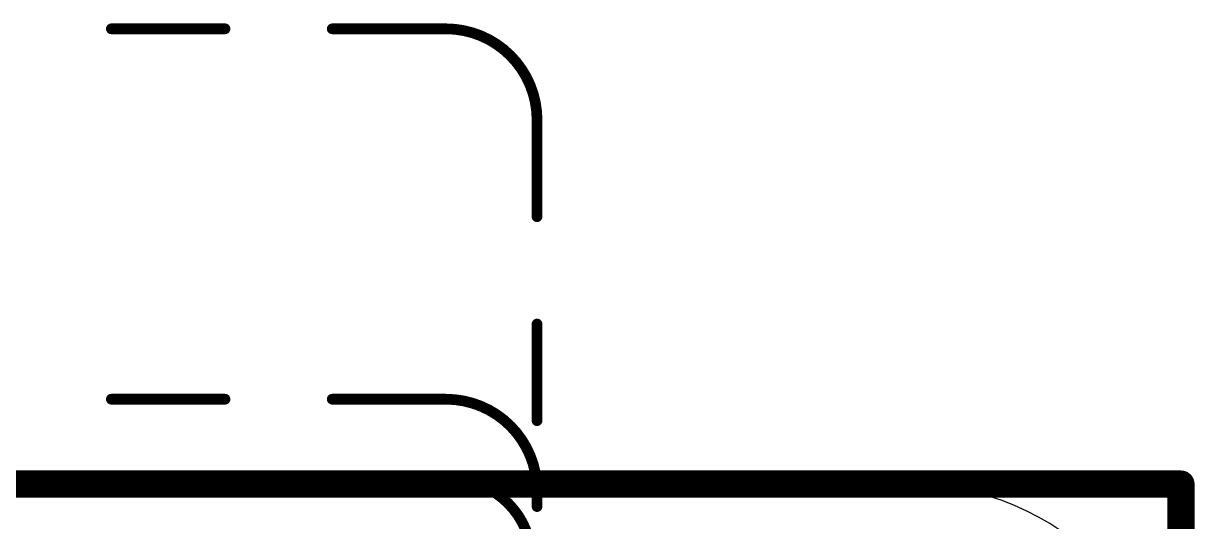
# Model space of a CAD drawing. Extents: x -0.1 to 25.5, y -0.1 to 27.2.
# Drawn here: x 14.61 to 25.53, y 22.51 to 27.15 of the extents above; entities that cross this region are included whole.
import ezdxf

# ---------------------------------------------------------------- set-up
doc = ezdxf.new("R2010")
doc.units = 0
for name, color, linetype in [('1', 12, 'CONTINUOUS'), ('16', 132, 'CONTINUOUS'), ('20', 53, 'CONTINUOUS'), ('51', 253, 'CONTINUOUS')]:
    doc.layers.add(name, color=color, linetype=linetype)

msp = doc.modelspace()

# ---------------------------------------------------------------- linework, layer by layer
at = {"layer": '1', "const_width": 0.254}
for points in [[(0, 22.86), (25.4, 22.86)], [(25.4, 22.86), (25.4, 0)]]:
    msp.add_lwpolyline(points, dxfattribs=at)
at = {"layer": '1', "const_width": 0.127}
for points in [[(25.4635, 22.86, 1), (25.3365, 22.86)], [(25.4, 22.7965, 1), (25.4, 22.9235)]]:
    msp.add_lwpolyline(points, format="xyb", dxfattribs=at)
at = {"layer": '16', "const_width": 0.254}
for points in [[(0, 22.86), (25.4, 22.86)], [(25.4, 22.86), (25.4, 0)]]:
    msp.add_lwpolyline(points, dxfattribs=at)
at = {"layer": '16', "const_width": 0.127}
for points in [[(25.4635, 22.86, 1), (25.3365, 22.86)], [(25.4, 22.7965, 1), (25.4, 22.9235)]]:
    msp.add_lwpolyline(points, format="xyb", dxfattribs=at)
at = {"layer": '20'}
msp.add_line((2.54, 22.86), (22.86, 22.86), dxfattribs=at)
msp.add_arc((22.86, 20.32), 2.54, 0, 90, dxfattribs=at)
at = {"layer": '51', "const_width": 0.1}
for points in [[(16.485, 27.101), (15.425, 27.101)], [(18.545, 27.101), (17.485, 27.101)], [(19.395, 25.351), (19.395, 26.251)], [(19.395, 23.451), (19.395, 24.351)], [(16.485, 23.651), (15.425, 23.651)], [(18.545, 23.651), (17.485, 23.651)], [(16.505, 22.901), (15.415, 22.901)], [(18.595, 22.901), (17.505, 22.901)], [(19.395, 22.651), (19.395, 22.801)]]:
    msp.add_lwpolyline(points, dxfattribs=at)
at = {"layer": '51'}
for points, const_width in [([(15.425, 27.126, 1), (15.425, 27.076)], 0.05), ([(16.485, 27.076, 1), (16.485, 27.126)], 0.05), ([(17.485, 27.126, 1), (17.485, 27.076)], 0.05), ([(19.395, 26.251, 0.4142), (18.545, 27.101)], 0.1), ([(18.545, 27.126, 1), (18.545, 27.076)], 0.05), ([(18.545, 27.076, 1), (18.545, 27.126)], 0.05), ([(19.42, 26.251, 1), (19.37, 26.251)], 0.05), ([(19.37, 26.251, 1), (19.42, 26.251)], 0.05), ([(19.37, 25.351, 1), (19.42, 25.351)], 0.05), ([(19.42, 24.351, 1), (19.37, 24.351)], 0.05), ([(15.425, 23.676, 1), (15.425, 23.626)], 0.05), ([(16.485, 23.626, 1), (16.485, 23.676)], 0.05), ([(17.485, 23.676, 1), (17.485, 23.626)], 0.05), ([(19.395, 22.801, 0.4142), (18.545, 23.651)], 0.1), ([(18.545, 23.676, 1), (18.545, 23.626)], 0.05), ([(18.545, 23.626, 1), (18.545, 23.676)], 0.05), ([(19.37, 23.451, 1), (19.42, 23.451)], 0.05), ([(15.415, 22.926, 1), (15.415, 22.876)], 0.05), ([(16.505, 22.876, 1), (16.505, 22.926)], 0.05), ([(17.505, 22.926, 1), (17.505, 22.876)], 0.05), ([(19.345, 22.151, 0.4142), (18.595, 22.901)], 0.1), ([(18.595, 22.926, 1), (18.595, 22.876)], 0.05), ([(18.595, 22.876, 1), (18.595, 22.926)], 0.05), ([(19.42, 22.801, 1), (19.37, 22.801)], 0.05), ([(19.37, 22.801, 1), (19.42, 22.801)], 0.05), ([(19.37, 22.651, 1), (19.42, 22.651)], 0.05)]:
    msp.add_lwpolyline(points, format="xyb", dxfattribs=dict(at, const_width=const_width))

doc.saveas('drawing.dxf')
